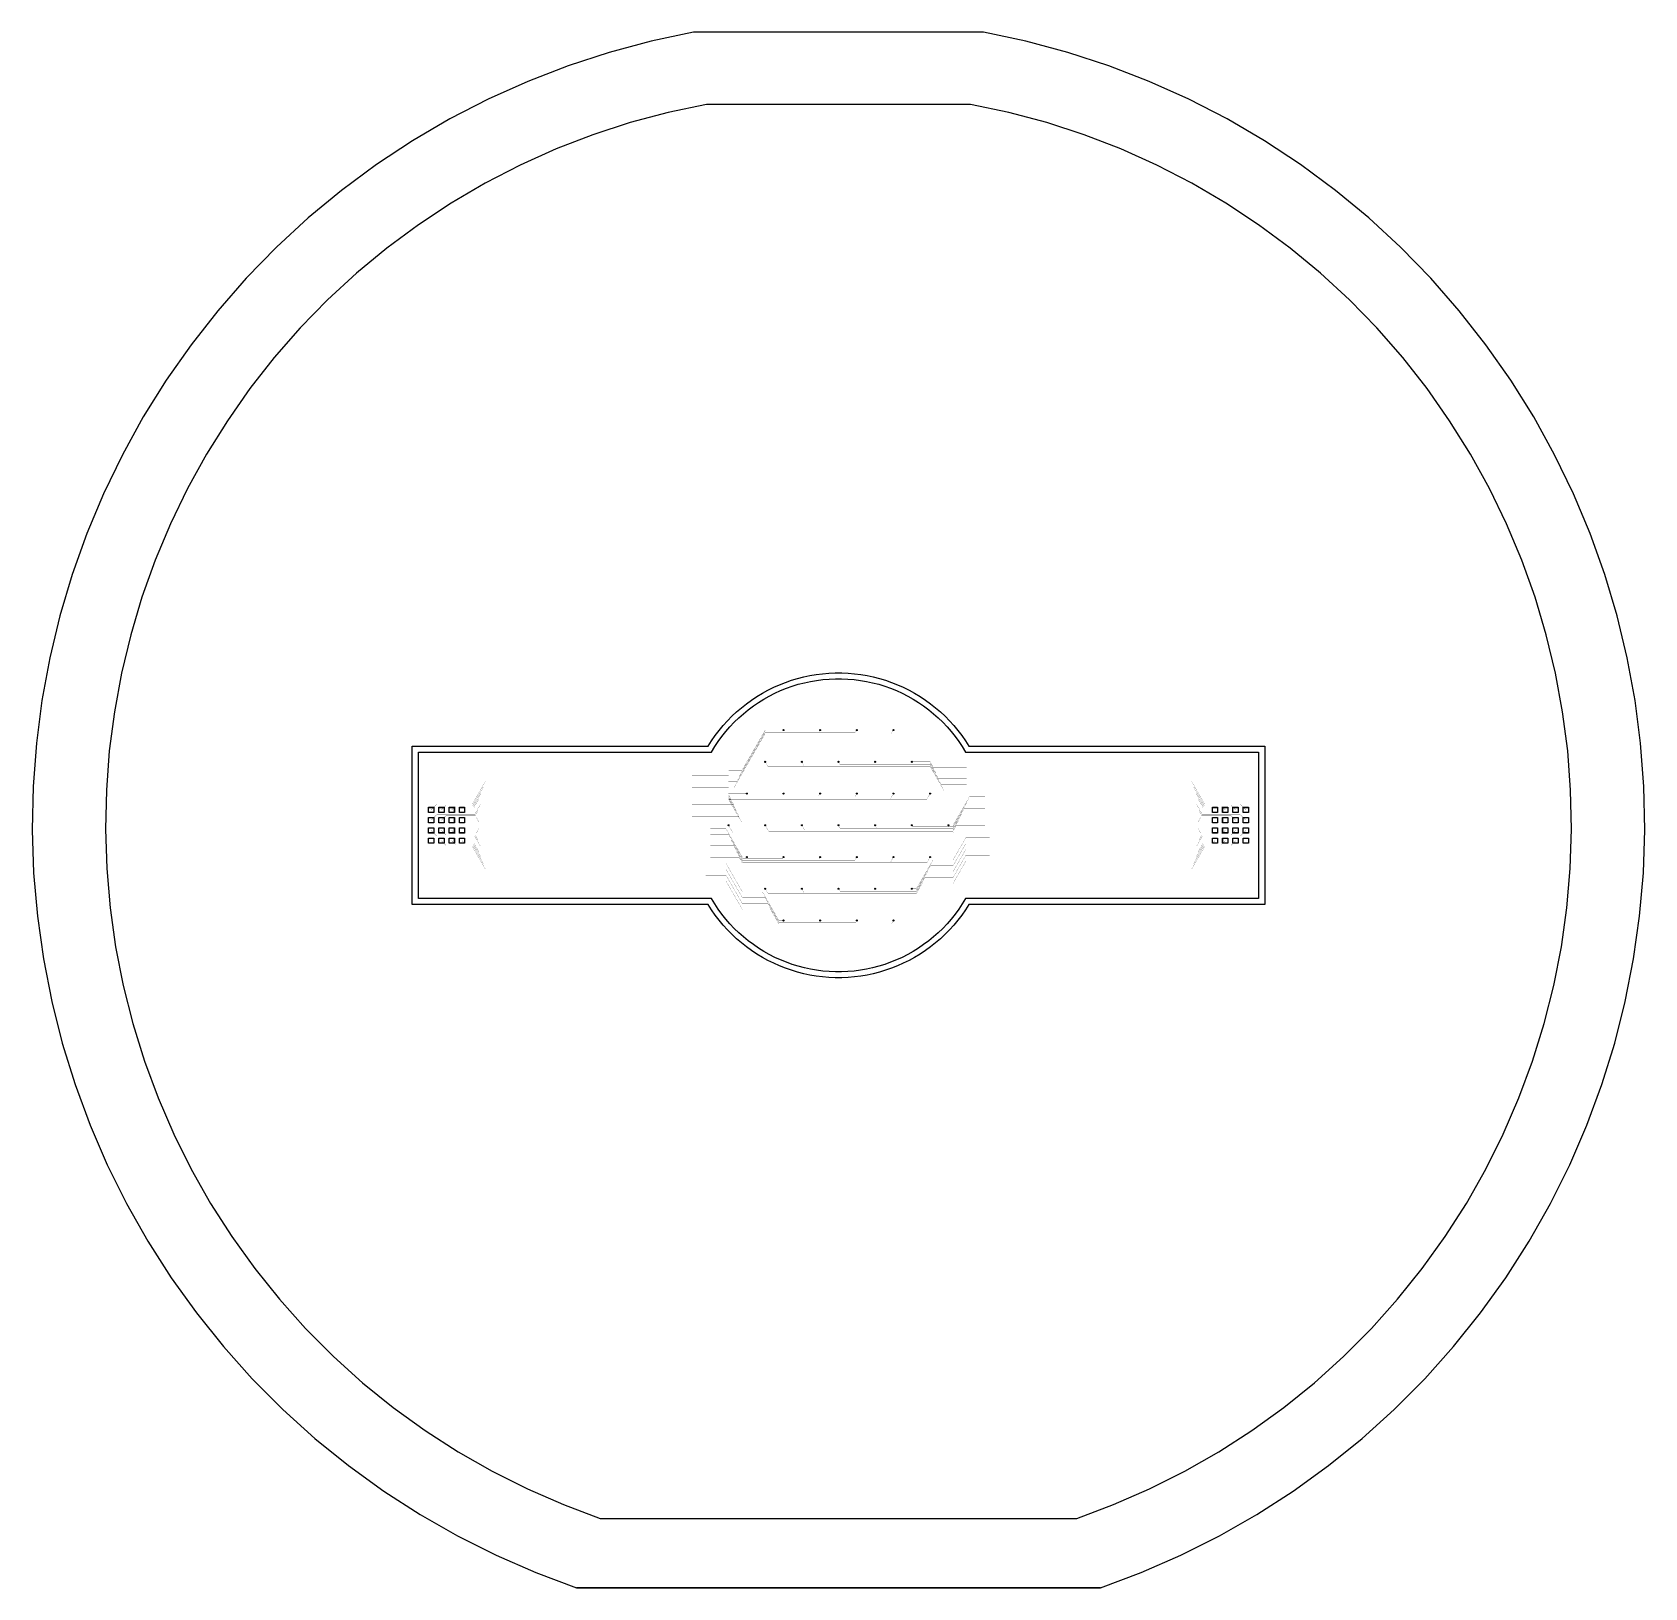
# Model space of a CAD drawing. Header units: metres. Extents: x -54999 to 54999, y -52014 to 54102.
import ezdxf

# ---------------------------------------------------------------- set-up
doc = ezdxf.new("R2010")
doc.units = ezdxf.units.M
for name, color, linetype in [('eDura_outline_ext', 6, 'Continuous'), ('eDura_outline_int', 6, 'Continuous'), ('etch', 3, 'Continuous'), ('metal', 4, 'Continuous'), ('wafer_ext', 8, 'Continuous'), ('wafer_int', 8, 'Continuous')]:
    doc.layers.add(name, color=color, linetype=linetype)

msp = doc.modelspace()

# ---------------------------------------------------------------- linework, layer by layer
at = {"layer": 'eDura_outline_ext'}
msp.add_lwpolyline([(-8888, 5400), (-8655, 5767), (-8406, 6124), (-8142, 6470), (-7865, 6805), (-7573, 7128), (-7269, 7438), (-6951, 7736), (-6622, 8020), (-6280, 8290), (-5928, 8545), (-5566, 8785), (-5194, 9010), (-4812, 9220), (-4422, 9413), (-4025, 9590), (-3620, 9750), (-3210, 9892), (-2793, 10018), (-2372, 10126), (-1946, 10216), (-1517, 10289), (-1086, 10343), (-652, 10380), (-218, 10398), (218, 10398), (652, 10380), (1086, 10343), (1517, 10289), (1946, 10216), (2372, 10126), (2793, 10018), (3210, 9892), (3620, 9750), (4025, 9590), (4422, 9413), (4812, 9220), (5194, 9010), (5566, 8785), (5928, 8545), (6280, 8290), (6622, 8020), (6951, 7736), (7269, 7438), (7573, 7128), (7865, 6805), (8142, 6470), (8406, 6124), (8655, 5767), (8888, 5400), (8888, 5400), (29088, 5400), (29088, -5400), (8888, -5400), (8888, -5400), (8655, -5767), (8406, -6124), (8142, -6470), (7865, -6805), (7573, -7128), (7269, -7438), (6951, -7736), (6622, -8020), (6280, -8290), (5928, -8545), (5566, -8785), (5194, -9010), (4812, -9220), (4422, -9413), (4025, -9590), (3620, -9750), (3210, -9892), (2793, -10018), (2372, -10126), (1946, -10216), (1517, -10289), (1086, -10343), (652, -10380), (218, -10398), (-218, -10398), (-652, -10380), (-1086, -10343), (-1517, -10289), (-1946, -10216), (-2372, -10126), (-2793, -10018), (-3210, -9892), (-3620, -9750), (-4025, -9590), (-4422, -9413), (-4812, -9220), (-5194, -9010), (-5566, -8785), (-5928, -8545), (-6280, -8290), (-6622, -8020), (-6951, -7736), (-7269, -7438), (-7573, -7128), (-7865, -6805), (-8142, -6470), (-8406, -6124), (-8655, -5767), (-8888, -5400), (-8888, -5400), (-29088, -5400), (-29088, 5400), (-8888, 5400)], close=True, dxfattribs=at)
at = {"layer": 'eDura_outline_int'}
msp.add_lwpolyline([(-8660, 5000), (-8439, 5365), (-8202, 5721), (-7950, 6066), (-7683, 6401), (-7403, 6723), (-7109, 7033), (-6802, 7331), (-6482, 7614), (-6151, 7884), (-5808, 8140), (-5455, 8381), (-5092, 8606), (-4720, 8816), (-4339, 9010), (-3950, 9187), (-3554, 9347), (-3151, 9491), (-2743, 9617), (-2329, 9725), (-1912, 9816), (-1490, 9888), (-1067, 9943), (-641, 9979), (-214, 9998), (214, 9998), (641, 9979), (1067, 9943), (1490, 9888), (1912, 9816), (2329, 9725), (2743, 9617), (3151, 9491), (3554, 9347), (3950, 9187), (4339, 9010), (4720, 8816), (5092, 8606), (5455, 8381), (5808, 8140), (6151, 7884), (6482, 7614), (6802, 7331), (7109, 7033), (7403, 6723), (7683, 6401), (7950, 6066), (8202, 5721), (8439, 5365), (8660, 5000), (8660, 5000), (28660, 5000), (28660, -5000), (8660, -5000), (8660, -5000), (8439, -5365), (8202, -5721), (7950, -6066), (7683, -6401), (7403, -6723), (7109, -7033), (6802, -7331), (6482, -7614), (6151, -7884), (5808, -8140), (5455, -8381), (5092, -8606), (4720, -8816), (4339, -9010), (3950, -9187), (3554, -9347), (3151, -9491), (2743, -9617), (2329, -9725), (1912, -9816), (1490, -9888), (1067, -9943), (641, -9979), (214, -9998), (-214, -9998), (-641, -9979), (-1067, -9943), (-1490, -9888), (-1912, -9816), (-2329, -9725), (-2743, -9617), (-3151, -9491), (-3554, -9347), (-3950, -9187), (-4339, -9010), (-4720, -8816), (-5092, -8606), (-5455, -8381), (-5808, -8140), (-6151, -7884), (-6482, -7614), (-6802, -7331), (-7109, -7033), (-7403, -6723), (-7683, -6401), (-7950, -6066), (-8202, -5721), (-8439, -5365), (-8660, -5000), (-8660, -5000), (-28660, -5000), (-28660, 5000), (-8660, 5000)], close=True, dxfattribs=at)
at = {"layer": 'etch'}
for points in [[(-27960, 1225), (-27610, 1225), (-27610, 875), (-27960, 875), (-27960, 1225)], [(-27260, 1225), (-26910, 1225), (-26910, 875), (-27260, 875), (-27260, 1225)], [(-26560, 1225), (-26210, 1225), (-26210, 875), (-26560, 875), (-26560, 1225)], [(-25860, 1225), (-25510, 1225), (-25510, 875), (-25860, 875), (-25860, 1225)], [(25510, 1225), (25860, 1225), (25860, 875), (25510, 875), (25510, 1225)], [(26210, 1225), (26560, 1225), (26560, 875), (26210, 875), (26210, 1225)], [(26910, 1225), (27260, 1225), (27260, 875), (26910, 875), (26910, 1225)], [(27610, 1225), (27960, 1225), (27960, 875), (27610, 875), (27610, 1225)], [(-27960, 525), (-27610, 525), (-27610, 175), (-27960, 175), (-27960, 525)], [(-27260, 525), (-26910, 525), (-26910, 175), (-27260, 175), (-27260, 525)], [(-26560, 525), (-26210, 525), (-26210, 175), (-26560, 175), (-26560, 525)], [(-25860, 525), (-25510, 525), (-25510, 175), (-25860, 175), (-25860, 525)], [(25510, 525), (25860, 525), (25860, 175), (25510, 175), (25510, 525)], [(26210, 525), (26560, 525), (26560, 175), (26210, 175), (26210, 525)], [(26910, 525), (27260, 525), (27260, 175), (26910, 175), (26910, 525)], [(27610, 525), (27960, 525), (27960, 175), (27610, 175), (27610, 525)], [(-27960, -175), (-27610, -175), (-27610, -525), (-27960, -525), (-27960, -175)], [(-27960, -875), (-27610, -875), (-27610, -1225), (-27960, -1225), (-27960, -875)], [(-27260, -175), (-26910, -175), (-26910, -525), (-27260, -525), (-27260, -175)], [(-27260, -875), (-26910, -875), (-26910, -1225), (-27260, -1225), (-27260, -875)], [(-26560, -175), (-26210, -175), (-26210, -525), (-26560, -525), (-26560, -175)], [(-26560, -875), (-26210, -875), (-26210, -1225), (-26560, -1225), (-26560, -875)], [(-25860, -175), (-25510, -175), (-25510, -525), (-25860, -525), (-25860, -175)], [(-25860, -875), (-25510, -875), (-25510, -1225), (-25860, -1225), (-25860, -875)], [(25510, -175), (25860, -175), (25860, -525), (25510, -525), (25510, -175)], [(25510, -875), (25860, -875), (25860, -1225), (25510, -1225), (25510, -875)], [(26210, -175), (26560, -175), (26560, -525), (26210, -525), (26210, -175)], [(26210, -875), (26560, -875), (26560, -1225), (26210, -1225), (26210, -875)], [(26910, -175), (27260, -175), (27260, -525), (26910, -525), (26910, -175)], [(26910, -875), (27260, -875), (27260, -1225), (26910, -1225), (26910, -875)], [(27610, -175), (27960, -175), (27960, -525), (27610, -525), (27610, -175)], [(27610, -875), (27960, -875), (27960, -1225), (27610, -1225), (27610, -875)]]:
    msp.add_lwpolyline(points, close=True, dxfattribs=at)
for centre in [(-3750, 6495), (-1250, 6495), (1250, 6495), (3750, 6495), (-5000, 4330), (-2500, 4330), (0, 4330), (2500, 4330), (5000, 4330), (-6250, 2165), (-3750, 2165), (-1250, 2165), (1250, 2165), (3750, 2165), (6250, 2165), (-7500, 0), (-5000, 0), (-2500, 0), (0, 0), (2500, 0), (5000, 0), (7500, 0), (-6250, -2165), (-3750, -2165), (-1250, -2165), (1250, -2165), (3750, -2165), (6250, -2165), (-5000, -4330), (-2500, -4330), (0, -4330), (2500, -4330), (5000, -4330), (-3750, -6495), (-1250, -6495), (1250, -6495), (3750, -6495)]:
    msp.add_circle(centre, 25, dxfattribs=at)
at = {"layer": 'metal'}
for points in [[(-5000, 6255, 10, 10, 0), (-7130, 2565, 10, 10, 0)], [(-5000, 6335, 10, 10, 0), (-6946, 2965, 10, 10, 0)], [(-5000, 6415, 10, 10, 0), (-6761, 3365, 10, 10, 0)], [(-5000, 6495, 10, 10, 0), (-6576, 3765, 10, 10, 0)], [(-3750, 6495, 10, 10, 0), (-5000, 6495, 10, 10, 0)], [(-1296, 6415, 10, 10, 0), (-5000, 6415, 10, 10, 0)], [(1158, 6335, 10, 10, 0), (-5000, 6335, 10, 10, 0)], [(3611, 6255, 10, 10, 0), (-5000, 6255, 10, 10, 0)], [(-3750, 6495, 10, 10, 0), (-3750, 6495, 10, 10, 0)], [(-1250, 6495, 10, 10, 0), (-1296, 6415, 10, 10, 0)], [(1250, 6495, 10, 10, 0), (1158, 6335, 10, 10, 0)], [(3750, 6495, 10, 10, 0), (3611, 6255, 10, 10, 0)], [(-7520, 3800, 10, 10, 0), (-10000, 3800, 10, 10, 0)], [(-7520, 3400, 10, 10, 0), (-10000, 3400, 10, 10, 0)], [(-7500, 3765, 10, 10, 0), (-7520, 3800, 10, 10, 0)], [(-7500, 3365, 10, 10, 0), (-7520, 3400, 10, 10, 0)], [(-6576, 3765, 10, 10, 0), (-7500, 3765, 10, 10, 0)], [(-7500, 3765, 10, 10, 0), (-7500, 3765, 10, 10, 0)], [(-6761, 3365, 10, 10, 0), (-7500, 3365, 10, 10, 0)], [(-7500, 3365, 10, 10, 0), (-7500, 3365, 10, 10, 0)], [(-5000, 4330, 10, 10, 0), (-4815, 4010, 10, 10, 0)], [(-4815, 4010, 10, 10, 0), (6250, 4010, 10, 10, 0)], [(-2500, 4330, 10, 10, 0), (-2361, 4090, 10, 10, 0)], [(-2361, 4090, 10, 10, 0), (6250, 4090, 10, 10, 0)], [(0, 4330, 10, 10, 0), (92, 4170, 10, 10, 0)], [(92, 4170, 10, 10, 0), (6250, 4170, 10, 10, 0)], [(2500, 4330, 10, 10, 0), (2546, 4250, 10, 10, 0)], [(2546, 4250, 10, 10, 0), (6250, 4250, 10, 10, 0)], [(5000, 4330, 10, 10, 0), (5000, 4330, 10, 10, 0)], [(5000, 4330, 10, 10, 0), (6250, 4330, 10, 10, 0)], [(6250, 4330, 10, 10, 0), (6461, 3965, 10, 10, 0)], [(6250, 4250, 10, 10, 0), (6646, 3565, 10, 10, 0)], [(6250, 4170, 10, 10, 0), (6830, 3165, 10, 10, 0)], [(6250, 4090, 10, 10, 0), (7015, 2765, 10, 10, 0)], [(6250, 4010, 10, 10, 0), (7200, 2365, 10, 10, 0)], [(6461, 3965, 10, 10, 0), (8750, 3965, 10, 10, 0)], [(6646, 3565, 10, 10, 0), (8750, 3565, 10, 10, 0)], [(-24985, 1435, 10, 10, 0), (-24082, 3000, 10, 10, 0)], [(-24945, 1365, 10, 10, 0), (-24232, 2600, 10, 10, 0)], [(-24904, 1295, 10, 10, 0), (-24382, 2200, 10, 10, 0)], [(-7520, 3000, 10, 10, 0), (-10000, 3000, 10, 10, 0)], [(-7520, 2600, 10, 10, 0), (-10000, 2600, 10, 10, 0)], [(-7520, 2200, 10, 10, 0), (-10000, 2200, 10, 10, 0)], [(-7500, 2965, 10, 10, 0), (-7520, 3000, 10, 10, 0)], [(-7500, 2565, 10, 10, 0), (-7520, 2600, 10, 10, 0)], [(-7500, 2165, 10, 10, 0), (-7520, 2200, 10, 10, 0)], [(-6946, 2965, 10, 10, 0), (-7500, 2965, 10, 10, 0)], [(-7500, 2965, 10, 10, 0), (-7500, 2965, 10, 10, 0)], [(-7130, 2565, 10, 10, 0), (-7500, 2565, 10, 10, 0)], [(-7500, 2565, 10, 10, 0), (-7500, 2565, 10, 10, 0)], [(6830, 3165, 10, 10, 0), (8750, 3165, 10, 10, 0)], [(7015, 2765, 10, 10, 0), (8750, 2765, 10, 10, 0)], [(7200, 2365, 10, 10, 0), (8750, 2365, 10, 10, 0)], [(24985, 1435, 10, 10, 0), (24082, 3000, 10, 10, 0)], [(24945, 1365, 10, 10, 0), (24232, 2600, 10, 10, 0)], [(24904, 1295, 10, 10, 0), (24382, 2200, 10, 10, 0)], [(-27785, 1050, 10, 10, 0), (-27400, 1435, 10, 10, 0)], [(-27400, 1435, 10, 10, 0), (-24985, 1435, 10, 10, 0)], [(-27085, 1050, 10, 10, 0), (-26770, 1365, 10, 10, 0)], [(-26770, 1365, 10, 10, 0), (-24985, 1365, 10, 10, 0)], [(-26385, 1050, 10, 10, 0), (-26140, 1295, 10, 10, 0)], [(-26140, 1295, 10, 10, 0), (-24985, 1295, 10, 10, 0)], [(-25685, 1050, 10, 10, 0), (-25510, 1225, 10, 10, 0)], [(-25510, 1225, 10, 10, 0), (-24985, 1225, 10, 10, 0)], [(-24985, 1435, 10, 10, 0), (-24985, 1435, 10, 10, 0)], [(-24985, 1365, 10, 10, 0), (-24945, 1365, 10, 10, 0)], [(-24985, 1295, 10, 10, 0), (-24904, 1295, 10, 10, 0)], [(-24985, 1225, 10, 10, 0), (-24864, 1225, 10, 10, 0)], [(-24864, 1225, 10, 10, 0), (-24532, 1800, 10, 10, 0)], [(-24824, 735, 10, 10, 0), (-24440, 1400, 10, 10, 0)], [(-7335, 1800, 10, 10, 0), (-10000, 1800, 10, 10, 0)], [(-7151, 1400, 10, 10, 0), (-10000, 1400, 10, 10, 0)], [(-6250, 2165, 10, 10, 0), (-7500, 2165, 10, 10, 0)], [(-3796, 2085, 10, 10, 0), (-7500, 2085, 10, 10, 0)], [(-7500, 2085, 10, 10, 0), (-7335, 1800, 10, 10, 0)], [(-1342, 2005, 10, 10, 0), (-7500, 2005, 10, 10, 0)], [(-7500, 2005, 10, 10, 0), (-7151, 1400, 10, 10, 0)], [(1111, 1925, 10, 10, 0), (-7500, 1925, 10, 10, 0)], [(-7500, 1925, 10, 10, 0), (-6966, 1000, 10, 10, 0)], [(3565, 1845, 10, 10, 0), (-7500, 1845, 10, 10, 0)], [(-7500, 1845, 10, 10, 0), (-6781, 600, 10, 10, 0)], [(6019, 1765, 10, 10, 0), (-7500, 1765, 10, 10, 0)], [(-7500, 1765, 10, 10, 0), (-6596, 200, 10, 10, 0)], [(-6250, 2165, 10, 10, 0), (-6250, 2165, 10, 10, 0)], [(-3750, 2165, 10, 10, 0), (-3796, 2085, 10, 10, 0)], [(-1250, 2165, 10, 10, 0), (-1342, 2005, 10, 10, 0)], [(1250, 2165, 10, 10, 0), (1111, 1925, 10, 10, 0)], [(3750, 2165, 10, 10, 0), (3565, 1845, 10, 10, 0)], [(6250, 2165, 10, 10, 0), (6019, 1765, 10, 10, 0)], [(7812, 0, 10, 10, 0), (8947, 1965, 10, 10, 0)], [(7812, -80, 10, 10, 0), (8762, 1565, 10, 10, 0)], [(7812, -160, 10, 10, 0), (8578, 1165, 10, 10, 0)], [(8578, 1165, 10, 10, 0), (10000, 1165, 10, 10, 0)], [(8762, 1565, 10, 10, 0), (10000, 1565, 10, 10, 0)], [(8947, 1965, 10, 10, 0), (10000, 1965, 10, 10, 0)], [(24824, 735, 10, 10, 0), (24440, 1400, 10, 10, 0)], [(24864, 1225, 10, 10, 0), (24532, 1800, 10, 10, 0)], [(24985, 1225, 10, 10, 0), (24864, 1225, 10, 10, 0)], [(24985, 1295, 10, 10, 0), (24904, 1295, 10, 10, 0)], [(24985, 1365, 10, 10, 0), (24945, 1365, 10, 10, 0)], [(27400, 1435, 10, 10, 0), (24985, 1435, 10, 10, 0)], [(24985, 1435, 10, 10, 0), (24985, 1435, 10, 10, 0)], [(26770, 1365, 10, 10, 0), (24985, 1365, 10, 10, 0)], [(26140, 1295, 10, 10, 0), (24985, 1295, 10, 10, 0)], [(25510, 1225, 10, 10, 0), (24985, 1225, 10, 10, 0)], [(25685, 1050, 10, 10, 0), (25510, 1225, 10, 10, 0)], [(26385, 1050, 10, 10, 0), (26140, 1295, 10, 10, 0)], [(27085, 1050, 10, 10, 0), (26770, 1365, 10, 10, 0)], [(27785, 1050, 10, 10, 0), (27400, 1435, 10, 10, 0)], [(-27785, 350, 10, 10, 0), (-27400, 735, 10, 10, 0)], [(-27400, 735, 10, 10, 0), (-24985, 735, 10, 10, 0)], [(-27085, 350, 10, 10, 0), (-26770, 665, 10, 10, 0)], [(-26770, 665, 10, 10, 0), (-24985, 665, 10, 10, 0)], [(-26385, 350, 10, 10, 0), (-26140, 595, 10, 10, 0)], [(-26140, 595, 10, 10, 0), (-24985, 595, 10, 10, 0)], [(-25685, 350, 10, 10, 0), (-25510, 525, 10, 10, 0)], [(-25510, 525, 10, 10, 0), (-24985, 525, 10, 10, 0)], [(-24985, 735, 10, 10, 0), (-24824, 735, 10, 10, 0)], [(-24985, 665, 10, 10, 0), (-24783, 665, 10, 10, 0)], [(-24985, 595, 10, 10, 0), (-24743, 595, 10, 10, 0)], [(-24985, 525, 10, 10, 0), (-24702, 525, 10, 10, 0)], [(-24783, 665, 10, 10, 0), (-24590, 1000, 10, 10, 0)], [(-24743, 595, 10, 10, 0), (-24740, 600, 10, 10, 0)], [(-24702, 525, 10, 10, 0), (-24515, 200, 10, 10, 0)], [(-6966, 1000, 10, 10, 0), (-10000, 1000, 10, 10, 0)], [(-6781, 600, 10, 10, 0), (-10000, 600, 10, 10, 0)], [(-6596, 200, 10, 10, 0), (-10000, 200, 10, 10, 0)], [(-7500, 0, 10, 10, 0), (-7223, -480, 10, 10, 0)], [(-5000, 0, 10, 10, 0), (-4769, -400, 10, 10, 0)], [(-2500, 0, 10, 10, 0), (-2315, -320, 10, 10, 0)], [(0, 0, 10, 10, 0), (139, -240, 10, 10, 0)], [(2500, 0, 10, 10, 0), (2592, -160, 10, 10, 0)], [(5000, 0, 10, 10, 0), (5046, -80, 10, 10, 0)], [(7500, 0, 10, 10, 0), (7500, 0, 10, 10, 0)], [(7500, 0, 10, 10, 0), (7812, 0, 10, 10, 0)], [(7812, -240, 10, 10, 0), (8393, 765, 10, 10, 0)], [(7812, -320, 10, 10, 0), (8208, 365, 10, 10, 0)], [(8208, 365, 10, 10, 0), (10000, 365, 10, 10, 0)], [(8393, 765, 10, 10, 0), (10000, 765, 10, 10, 0)], [(24702, 525, 10, 10, 0), (24515, 200, 10, 10, 0)], [(24783, 665, 10, 10, 0), (24590, 1000, 10, 10, 0)], [(24985, 525, 10, 10, 0), (24702, 525, 10, 10, 0)], [(24743, 595, 10, 10, 0), (24740, 600, 10, 10, 0)], [(24985, 595, 10, 10, 0), (24743, 595, 10, 10, 0)], [(24985, 665, 10, 10, 0), (24783, 665, 10, 10, 0)], [(24985, 735, 10, 10, 0), (24824, 735, 10, 10, 0)], [(27400, 735, 10, 10, 0), (24985, 735, 10, 10, 0)], [(26770, 665, 10, 10, 0), (24985, 665, 10, 10, 0)], [(26140, 595, 10, 10, 0), (24985, 595, 10, 10, 0)], [(25510, 525, 10, 10, 0), (24985, 525, 10, 10, 0)], [(25685, 350, 10, 10, 0), (25510, 525, 10, 10, 0)], [(26385, 350, 10, 10, 0), (26140, 595, 10, 10, 0)], [(27085, 350, 10, 10, 0), (26770, 665, 10, 10, 0)], [(27785, 350, 10, 10, 0), (27400, 735, 10, 10, 0)], [(-27785, -350, 10, 10, 0), (-27400, -735, 10, 10, 0)], [(-27785, -1050, 10, 10, 0), (-27400, -1435, 10, 10, 0)], [(-27400, -735, 10, 10, 0), (-24985, -735, 10, 10, 0)], [(-27085, -350, 10, 10, 0), (-26770, -665, 10, 10, 0)], [(-27085, -1050, 10, 10, 0), (-26770, -1365, 10, 10, 0)], [(-26770, -665, 10, 10, 0), (-24985, -665, 10, 10, 0)], [(-26385, -350, 10, 10, 0), (-26140, -595, 10, 10, 0)], [(-26385, -1050, 10, 10, 0), (-26140, -1295, 10, 10, 0)], [(-26140, -595, 10, 10, 0), (-24985, -595, 10, 10, 0)], [(-25685, -350, 10, 10, 0), (-25510, -525, 10, 10, 0)], [(-25685, -1050, 10, 10, 0), (-25510, -1225, 10, 10, 0)], [(-25510, -525, 10, 10, 0), (-24985, -525, 10, 10, 0)], [(-24985, -525, 10, 10, 0), (-24702, -525, 10, 10, 0)], [(-24985, -595, 10, 10, 0), (-24743, -595, 10, 10, 0)], [(-24985, -665, 10, 10, 0), (-24783, -665, 10, 10, 0)], [(-24985, -735, 10, 10, 0), (-24824, -735, 10, 10, 0)], [(-24824, -735, 10, 10, 0), (-24440, -1400, 10, 10, 0)], [(-24783, -665, 10, 10, 0), (-24590, -1000, 10, 10, 0)], [(-24743, -595, 10, 10, 0), (-24740, -600, 10, 10, 0)], [(-24702, -525, 10, 10, 0), (-24515, -200, 10, 10, 0)], [(-7697, -200, 10, 10, 0), (-8750, -200, 10, 10, 0)], [(-7512, -600, 10, 10, 0), (-8750, -600, 10, 10, 0)], [(-7328, -1000, 10, 10, 0), (-8750, -1000, 10, 10, 0)], [(-6562, -2165, 10, 10, 0), (-7697, -200, 10, 10, 0)], [(-6562, -2245, 10, 10, 0), (-7512, -600, 10, 10, 0)], [(-6562, -2325, 10, 10, 0), (-7328, -1000, 10, 10, 0)], [(-7223, -480, 10, 10, 0), (7812, -480, 10, 10, 0)], [(-4769, -400, 10, 10, 0), (7812, -400, 10, 10, 0)], [(-2315, -320, 10, 10, 0), (7812, -320, 10, 10, 0)], [(139, -240, 10, 10, 0), (7812, -240, 10, 10, 0)], [(2592, -160, 10, 10, 0), (7812, -160, 10, 10, 0)], [(5046, -80, 10, 10, 0), (7812, -80, 10, 10, 0)], [(7812, -400, 10, 10, 0), (8023, -35, 10, 10, 0)], [(7812, -480, 10, 10, 0), (7839, -435, 10, 10, 0)], [(7812, -2365, 10, 10, 0), (8696, -835, 10, 10, 0)], [(7839, -435, 10, 10, 0), (10000, -435, 10, 10, 0)], [(8023, -35, 10, 10, 0), (10000, -35, 10, 10, 0)], [(8696, -835, 10, 10, 0), (10312, -835, 10, 10, 0)], [(24824, -735, 10, 10, 0), (24440, -1400, 10, 10, 0)], [(24702, -525, 10, 10, 0), (24515, -200, 10, 10, 0)], [(24783, -665, 10, 10, 0), (24590, -1000, 10, 10, 0)], [(24985, -525, 10, 10, 0), (24702, -525, 10, 10, 0)], [(24743, -595, 10, 10, 0), (24740, -600, 10, 10, 0)], [(24985, -595, 10, 10, 0), (24743, -595, 10, 10, 0)], [(24985, -665, 10, 10, 0), (24783, -665, 10, 10, 0)], [(24985, -735, 10, 10, 0), (24824, -735, 10, 10, 0)], [(25510, -525, 10, 10, 0), (24985, -525, 10, 10, 0)], [(26140, -595, 10, 10, 0), (24985, -595, 10, 10, 0)], [(26770, -665, 10, 10, 0), (24985, -665, 10, 10, 0)], [(27400, -735, 10, 10, 0), (24985, -735, 10, 10, 0)], [(25685, -350, 10, 10, 0), (25510, -525, 10, 10, 0)], [(25685, -1050, 10, 10, 0), (25510, -1225, 10, 10, 0)], [(26385, -350, 10, 10, 0), (26140, -595, 10, 10, 0)], [(26385, -1050, 10, 10, 0), (26140, -1295, 10, 10, 0)], [(27085, -350, 10, 10, 0), (26770, -665, 10, 10, 0)], [(27085, -1050, 10, 10, 0), (26770, -1365, 10, 10, 0)], [(27785, -350, 10, 10, 0), (27400, -735, 10, 10, 0)], [(27785, -1050, 10, 10, 0), (27400, -1435, 10, 10, 0)], [(-27400, -1435, 10, 10, 0), (-24985, -1435, 10, 10, 0)], [(-26770, -1365, 10, 10, 0), (-24985, -1365, 10, 10, 0)], [(-26140, -1295, 10, 10, 0), (-24985, -1295, 10, 10, 0)], [(-25510, -1225, 10, 10, 0), (-24985, -1225, 10, 10, 0)], [(-24985, -1225, 10, 10, 0), (-24864, -1225, 10, 10, 0)], [(-24985, -1295, 10, 10, 0), (-24904, -1295, 10, 10, 0)], [(-24985, -1365, 10, 10, 0), (-24945, -1365, 10, 10, 0)], [(-24985, -1435, 10, 10, 0), (-24082, -3000, 10, 10, 0)], [(-24985, -1435, 10, 10, 0), (-24985, -1435, 10, 10, 0)], [(-24945, -1365, 10, 10, 0), (-24232, -2600, 10, 10, 0)], [(-24904, -1295, 10, 10, 0), (-24382, -2200, 10, 10, 0)], [(-24864, -1225, 10, 10, 0), (-24532, -1800, 10, 10, 0)], [(-7143, -1400, 10, 10, 0), (-8750, -1400, 10, 10, 0)], [(-6958, -1800, 10, 10, 0), (-8750, -1800, 10, 10, 0)], [(-6773, -2200, 10, 10, 0), (-8750, -2200, 10, 10, 0)], [(-6562, -2405, 10, 10, 0), (-7143, -1400, 10, 10, 0)], [(-6562, -2485, 10, 10, 0), (-6958, -1800, 10, 10, 0)], [(-6562, -2565, 10, 10, 0), (-6773, -2200, 10, 10, 0)], [(-6250, -2165, 10, 10, 0), (-6562, -2165, 10, 10, 0)], [(-6250, -2165, 10, 10, 0), (-6250, -2165, 10, 10, 0)], [(-3750, -2165, 10, 10, 0), (-3796, -2245, 10, 10, 0)], [(-1250, -2165, 10, 10, 0), (-1342, -2325, 10, 10, 0)], [(1250, -2165, 10, 10, 0), (1111, -2405, 10, 10, 0)], [(3750, -2165, 10, 10, 0), (3565, -2485, 10, 10, 0)], [(6250, -2165, 10, 10, 0), (6019, -2565, 10, 10, 0)], [(7812, -2765, 10, 10, 0), (8696, -1235, 10, 10, 0)], [(7812, -3165, 10, 10, 0), (8696, -1635, 10, 10, 0)], [(7812, -3565, 10, 10, 0), (8696, -2035, 10, 10, 0)], [(8696, -1235, 10, 10, 0), (10312, -1235, 10, 10, 0)], [(8696, -1635, 10, 10, 0), (10312, -1635, 10, 10, 0)], [(8696, -2035, 10, 10, 0), (10312, -2035, 10, 10, 0)], [(24985, -1435, 10, 10, 0), (24082, -3000, 10, 10, 0)], [(24945, -1365, 10, 10, 0), (24232, -2600, 10, 10, 0)], [(24904, -1295, 10, 10, 0), (24382, -2200, 10, 10, 0)], [(24864, -1225, 10, 10, 0), (24532, -1800, 10, 10, 0)], [(24985, -1225, 10, 10, 0), (24864, -1225, 10, 10, 0)], [(24985, -1295, 10, 10, 0), (24904, -1295, 10, 10, 0)], [(24985, -1365, 10, 10, 0), (24945, -1365, 10, 10, 0)], [(25510, -1225, 10, 10, 0), (24985, -1225, 10, 10, 0)], [(26140, -1295, 10, 10, 0), (24985, -1295, 10, 10, 0)], [(26770, -1365, 10, 10, 0), (24985, -1365, 10, 10, 0)], [(27400, -1435, 10, 10, 0), (24985, -1435, 10, 10, 0)], [(24985, -1435, 10, 10, 0), (24985, -1435, 10, 10, 0)], [(-7677, -2600, 10, 10, 0), (-9062, -2600, 10, 10, 0)], [(-7677, -3000, 10, 10, 0), (-9062, -3000, 10, 10, 0)], [(-6562, -4530, 10, 10, 0), (-7677, -2600, 10, 10, 0)], [(-6562, -4930, 10, 10, 0), (-7677, -3000, 10, 10, 0)], [(-3796, -2245, 10, 10, 0), (-6562, -2245, 10, 10, 0)], [(-1342, -2325, 10, 10, 0), (-6562, -2325, 10, 10, 0)], [(1111, -2405, 10, 10, 0), (-6562, -2405, 10, 10, 0)], [(3565, -2485, 10, 10, 0), (-6562, -2485, 10, 10, 0)], [(6019, -2565, 10, 10, 0), (-6562, -2565, 10, 10, 0)], [(5312, -4330, 10, 10, 0), (6447, -2365, 10, 10, 0)], [(5312, -4410, 10, 10, 0), (6262, -2765, 10, 10, 0)], [(5312, -4490, 10, 10, 0), (6078, -3165, 10, 10, 0)], [(6078, -3165, 10, 10, 0), (7812, -3165, 10, 10, 0)], [(6262, -2765, 10, 10, 0), (7812, -2765, 10, 10, 0)], [(6447, -2365, 10, 10, 0), (7812, -2365, 10, 10, 0)], [(7812, -2365, 10, 10, 0), (7812, -2365, 10, 10, 0)], [(7812, -3965, 10, 10, 0), (8696, -2435, 10, 10, 0)], [(7812, -2765, 10, 10, 0), (7812, -2765, 10, 10, 0)], [(7812, -3165, 10, 10, 0), (7812, -3165, 10, 10, 0)], [(8696, -2435, 10, 10, 0), (10312, -2435, 10, 10, 0)], [(-7677, -3400, 10, 10, 0), (-9062, -3400, 10, 10, 0)], [(-7677, -3800, 10, 10, 0), (-9062, -3800, 10, 10, 0)], [(-6562, -5330, 10, 10, 0), (-7677, -3400, 10, 10, 0)], [(-6562, -5730, 10, 10, 0), (-7677, -3800, 10, 10, 0)], [(-5000, -4330, 10, 10, 0), (-4815, -4650, 10, 10, 0)], [(-2500, -4330, 10, 10, 0), (-2361, -4570, 10, 10, 0)], [(0, -4330, 10, 10, 0), (92, -4490, 10, 10, 0)], [(2500, -4330, 10, 10, 0), (2546, -4410, 10, 10, 0)], [(5000, -4330, 10, 10, 0), (5000, -4330, 10, 10, 0)], [(5000, -4330, 10, 10, 0), (5312, -4330, 10, 10, 0)], [(5312, -4570, 10, 10, 0), (5893, -3565, 10, 10, 0)], [(5312, -4650, 10, 10, 0), (5708, -3965, 10, 10, 0)], [(5708, -3965, 10, 10, 0), (7812, -3965, 10, 10, 0)], [(5893, -3565, 10, 10, 0), (7812, -3565, 10, 10, 0)], [(7812, -3565, 10, 10, 0), (7812, -3565, 10, 10, 0)], [(7812, -3965, 10, 10, 0), (7812, -3965, 10, 10, 0)], [(-5197, -4530, 10, 10, 0), (-6562, -4530, 10, 10, 0)], [(-6562, -4530, 10, 10, 0), (-6562, -4530, 10, 10, 0)], [(-5012, -4930, 10, 10, 0), (-6562, -4930, 10, 10, 0)], [(-6562, -4930, 10, 10, 0), (-6562, -4930, 10, 10, 0)], [(-4828, -5330, 10, 10, 0), (-6562, -5330, 10, 10, 0)], [(-6562, -5330, 10, 10, 0), (-6562, -5330, 10, 10, 0)], [(-4062, -6495, 10, 10, 0), (-5197, -4530, 10, 10, 0)], [(-4062, -6575, 10, 10, 0), (-5012, -4930, 10, 10, 0)], [(-4062, -6655, 10, 10, 0), (-4828, -5330, 10, 10, 0)], [(-4815, -4650, 10, 10, 0), (5312, -4650, 10, 10, 0)], [(-2361, -4570, 10, 10, 0), (5312, -4570, 10, 10, 0)], [(92, -4490, 10, 10, 0), (5312, -4490, 10, 10, 0)], [(2546, -4410, 10, 10, 0), (5312, -4410, 10, 10, 0)], [(-4643, -5730, 10, 10, 0), (-6562, -5730, 10, 10, 0)], [(-6562, -5730, 10, 10, 0), (-6562, -5730, 10, 10, 0)], [(-4062, -6735, 10, 10, 0), (-4643, -5730, 10, 10, 0)], [(-3750, -6495, 10, 10, 0), (-4062, -6495, 10, 10, 0)], [(-1296, -6575, 10, 10, 0), (-4062, -6575, 10, 10, 0)], [(-3750, -6495, 10, 10, 0), (-3750, -6495, 10, 10, 0)], [(-1250, -6495, 10, 10, 0), (-1296, -6575, 10, 10, 0)], [(1250, -6495, 10, 10, 0), (1158, -6655, 10, 10, 0)], [(3750, -6495, 10, 10, 0), (3611, -6735, 10, 10, 0)], [(1158, -6655, 10, 10, 0), (-4062, -6655, 10, 10, 0)], [(3611, -6735, 10, 10, 0), (-4062, -6735, 10, 10, 0)]]:
    msp.add_lwpolyline(points, format="xyseb", dxfattribs=at)
for points in [[(-27965, 1230), (-27605, 1230), (-27605, 870), (-27965, 870), (-27965, 1230)], [(-27265, 1230), (-26905, 1230), (-26905, 870), (-27265, 870), (-27265, 1230)], [(-26565, 1230), (-26205, 1230), (-26205, 870), (-26565, 870), (-26565, 1230)], [(-25865, 1230), (-25505, 1230), (-25505, 870), (-25865, 870), (-25865, 1230)], [(25505, 1230), (25865, 1230), (25865, 870), (25505, 870), (25505, 1230)], [(26205, 1230), (26565, 1230), (26565, 870), (26205, 870), (26205, 1230)], [(26905, 1230), (27265, 1230), (27265, 870), (26905, 870), (26905, 1230)], [(27605, 1230), (27965, 1230), (27965, 870), (27605, 870), (27605, 1230)], [(-27965, 530), (-27605, 530), (-27605, 170), (-27965, 170), (-27965, 530)], [(-27265, 530), (-26905, 530), (-26905, 170), (-27265, 170), (-27265, 530)], [(-26565, 530), (-26205, 530), (-26205, 170), (-26565, 170), (-26565, 530)], [(-25865, 530), (-25505, 530), (-25505, 170), (-25865, 170), (-25865, 530)], [(25505, 530), (25865, 530), (25865, 170), (25505, 170), (25505, 530)], [(26205, 530), (26565, 530), (26565, 170), (26205, 170), (26205, 530)], [(26905, 530), (27265, 530), (27265, 170), (26905, 170), (26905, 530)], [(27605, 530), (27965, 530), (27965, 170), (27605, 170), (27605, 530)], [(-27965, -170), (-27605, -170), (-27605, -530), (-27965, -530), (-27965, -170)], [(-27965, -870), (-27605, -870), (-27605, -1230), (-27965, -1230), (-27965, -870)], [(-27265, -170), (-26905, -170), (-26905, -530), (-27265, -530), (-27265, -170)], [(-27265, -870), (-26905, -870), (-26905, -1230), (-27265, -1230), (-27265, -870)], [(-26565, -170), (-26205, -170), (-26205, -530), (-26565, -530), (-26565, -170)], [(-26565, -870), (-26205, -870), (-26205, -1230), (-26565, -1230), (-26565, -870)], [(-25865, -170), (-25505, -170), (-25505, -530), (-25865, -530), (-25865, -170)], [(-25865, -870), (-25505, -870), (-25505, -1230), (-25865, -1230), (-25865, -870)], [(25505, -170), (25865, -170), (25865, -530), (25505, -530), (25505, -170)], [(25505, -870), (25865, -870), (25865, -1230), (25505, -1230), (25505, -870)], [(26205, -170), (26565, -170), (26565, -530), (26205, -530), (26205, -170)], [(26205, -870), (26565, -870), (26565, -1230), (26205, -1230), (26205, -870)], [(26905, -170), (27265, -170), (27265, -530), (26905, -530), (26905, -170)], [(26905, -870), (27265, -870), (27265, -1230), (26905, -1230), (26905, -870)], [(27605, -170), (27965, -170), (27965, -530), (27605, -530), (27605, -170)], [(27605, -870), (27965, -870), (27965, -1230), (27605, -1230), (27605, -870)]]:
    msp.add_lwpolyline(points, close=True, dxfattribs=at)
for centre in [(-3750, 6495), (-1250, 6495), (1250, 6495), (3750, 6495), (-5000, 4330), (-2500, 4330), (0, 4330), (2500, 4330), (5000, 4330), (-6250, 2165), (-3750, 2165), (-1250, 2165), (1250, 2165), (3750, 2165), (6250, 2165), (-7500, 0), (-5000, 0), (-2500, 0), (0, 0), (2500, 0), (5000, 0), (7500, 0), (-6250, -2165), (-3750, -2165), (-1250, -2165), (1250, -2165), (3750, -2165), (6250, -2165), (-5000, -4330), (-2500, -4330), (0, -4330), (2500, -4330), (5000, -4330), (-3750, -6495), (-1250, -6495), (1250, -6495), (3750, -6495)]:
    msp.add_circle(centre, 35, dxfattribs=at)
at = {"layer": 'wafer_ext'}
msp.add_lwpolyline([(17875, -52014), (20639, -50981), (23344, -49800), (25982, -48476), (28545, -47013), (31025, -45414), (33417, -43684), (35712, -41829), (37904, -39853), (39987, -37763), (41955, -35564), (43802, -33262), (45523, -30865), (47113, -28378), (48568, -25810), (49882, -23168), (51053, -20459), (52077, -17691), (52951, -14872), (53673, -12010), (54240, -9114), (54650, -6192), (54904, -3251), (54999, -302), (54936, 2649), (54715, 5592), (54336, 8519), (53801, 11421), (53111, 14290), (52268, 17119), (51275, 19898), (50133, 22619), (48848, 25276), (47422, 27860), (45859, 30363), (44165, 32779), (42343, 35101), (40399, 37322), (38339, 39435), (36168, 41435), (33894, 43315), (31522, 45071), (29059, 46697), (26512, 48188), (23889, 49541), (21197, 50751), (18445, 51815), (15639, 52730), (12788, 53493), (9900, 54102), (9900, 54102), (-9900, 54102), (-9900, 54102), (-12788, 53493), (-15639, 52730), (-18445, 51815), (-21197, 50751), (-23889, 49541), (-26512, 48188), (-29059, 46697), (-31522, 45071), (-33894, 43315), (-36168, 41435), (-38339, 39435), (-40399, 37322), (-42343, 35101), (-44165, 32779), (-45859, 30363), (-47422, 27860), (-48848, 25276), (-50133, 22619), (-51275, 19898), (-52268, 17119), (-53111, 14290), (-53801, 11421), (-54336, 8519), (-54715, 5592), (-54936, 2649), (-54999, -302), (-54904, -3251), (-54650, -6192), (-54240, -9114), (-53673, -12010), (-52951, -14872), (-52077, -17691), (-51053, -20459), (-49882, -23168), (-48568, -25810), (-47113, -28378), (-45523, -30865), (-43802, -33262), (-41955, -35564), (-39987, -37763), (-37904, -39853), (-35712, -41829), (-33417, -43684), (-31025, -45414), (-28545, -47013), (-25982, -48476), (-23344, -49800), (-20639, -50981), (-17875, -52014), (17875, -52014), (-17875, -52014)], close=True, dxfattribs=at)
at = {"layer": 'wafer_int'}
msp.add_lwpolyline([(16250, -47286), (18763, -46346), (21222, -45273), (23620, -44069), (25950, -42739), (28205, -41285), (30379, -39713), (32465, -38026), (34458, -36230), (36352, -34330), (38141, -32331), (39820, -30238), (41385, -28059), (42830, -25798), (44153, -23464), (45348, -21062), (46412, -18599), (47343, -16083), (48137, -13520), (48793, -10919), (49309, -8286), (49682, -5629), (49913, -2956), (49999, -274), (49942, 2408), (49741, 5083), (49397, 7744), (48910, 10383), (48283, 12991), (47516, 15562), (46613, 18089), (45576, 20563), (44407, 22978), (43111, 25327), (41690, 27603), (40150, 29799), (38493, 31910), (36726, 33929), (34854, 35850), (32880, 37668), (30813, 39377), (28656, 40974), (26417, 42452), (24102, 43808), (21717, 45037), (19270, 46137), (16768, 47105), (14217, 47936), (11625, 48630), (9000, 49183), (9000, 49183), (-9000, 49183), (-9000, 49183), (-11625, 48630), (-14217, 47936), (-16768, 47105), (-19270, 46137), (-21717, 45037), (-24102, 43808), (-26417, 42452), (-28656, 40974), (-30813, 39377), (-32880, 37668), (-34854, 35850), (-36726, 33929), (-38493, 31910), (-40150, 29799), (-41690, 27603), (-43111, 25327), (-44407, 22978), (-45576, 20563), (-46613, 18089), (-47516, 15562), (-48283, 12991), (-48910, 10383), (-49397, 7744), (-49741, 5083), (-49942, 2408), (-49999, -274), (-49913, -2956), (-49682, -5629), (-49309, -8286), (-48793, -10919), (-48137, -13520), (-47343, -16083), (-46412, -18599), (-45348, -21062), (-44153, -23464), (-42830, -25798), (-41385, -28059), (-39820, -30238), (-38141, -32331), (-36352, -34330), (-34458, -36230), (-32465, -38026), (-30379, -39713), (-28205, -41285), (-25950, -42739), (-23620, -44069), (-21222, -45273), (-18763, -46346), (-16250, -47286), (-16250, -47286), (16250, -47286)], close=True, dxfattribs=at)

doc.saveas('drawing.dxf')
